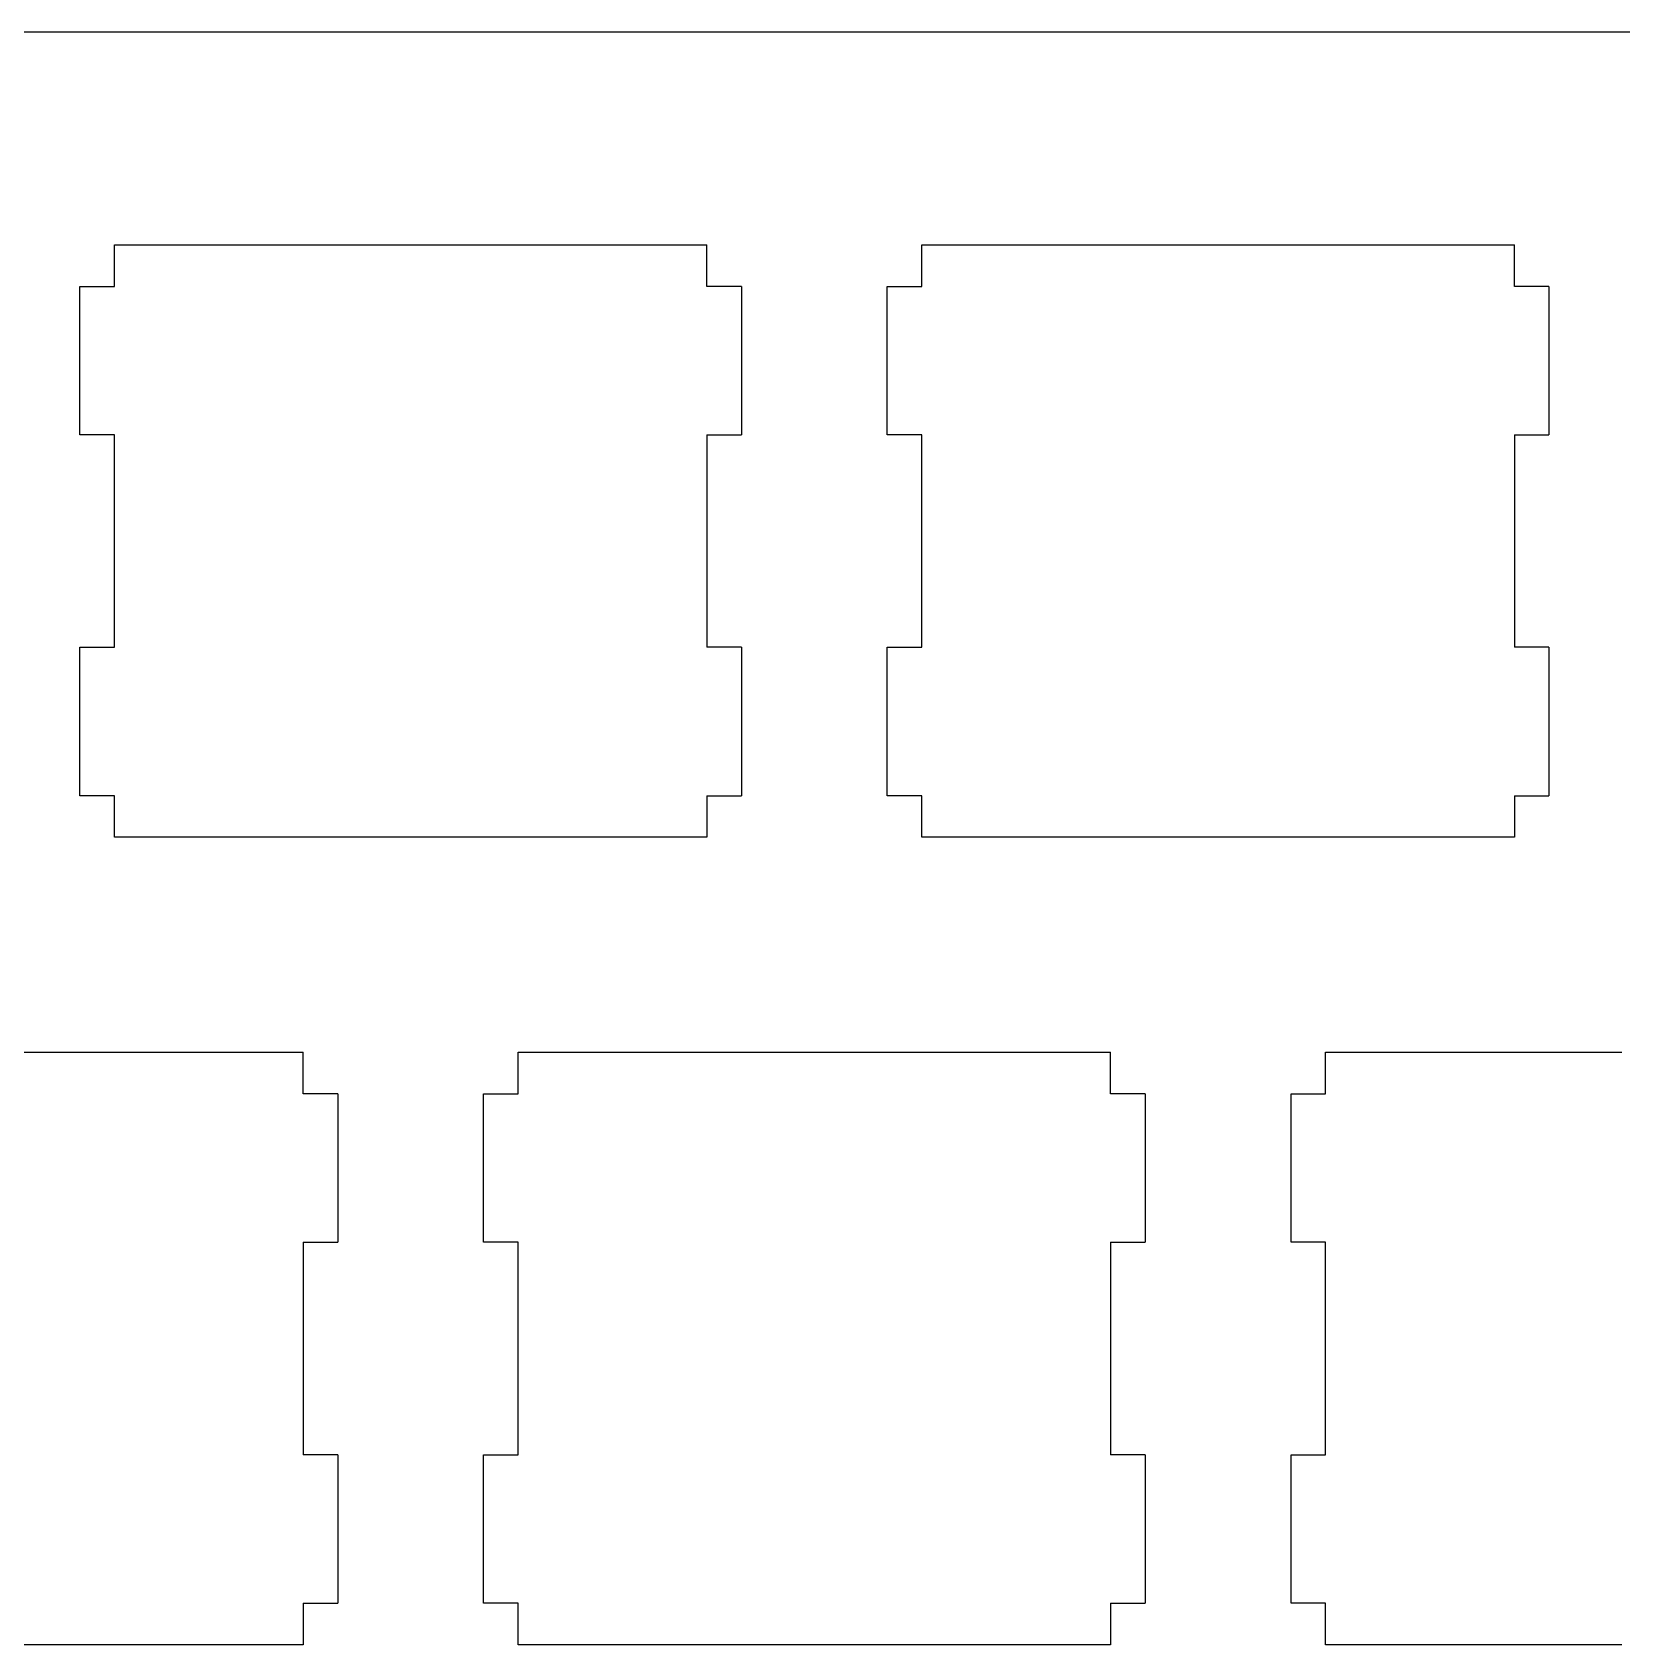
# Model space of a CAD drawing. Extents: x 16 to 306, y 20 to 120.
# Drawn here: x 114.09 to 151.5, y 81.77 to 119.72 of the extents above; entities that cross this region are included whole.
import ezdxf

# ---------------------------------------------------------------- set-up
doc = ezdxf.new("R2010")
doc.units = 0
doc.layers.add('LAYER_1', color=7, linetype='CONTINUOUS')

msp = doc.modelspace()

# ---------------------------------------------------------------- linework, layer by layer
at = {"layer": 'LAYER_1', "linetype": 'BYBLOCK'}
msp.add_line((301.966, 119.718), (41.523, 119.716), dxfattribs=at)
for points in [[(116.023, 114.718, 0), (116.094, 114.718, 0), (116.297, 114.718, 0), (116.622, 114.718, 0), (117.056, 114.718, 0), (117.587, 114.718, 0), (118.202, 114.718, 0), (118.89, 114.718, 0), (119.638, 114.718, 0), (120.435, 114.718, 0), (121.269, 114.718, 0), (122.126, 114.718, 0), (122.996, 114.718, 0), (123.865, 114.718, 0), (124.723, 114.718, 0), (125.556, 114.718, 0), (126.353, 114.718, 0), (127.101, 114.718, 0), (127.789, 114.718, 0), (128.405, 114.718, 0), (128.935, 114.718, 0), (129.369, 114.718, 0), (129.694, 114.718, 0), (129.898, 114.718, 0), (129.968, 114.718, 0)], [(116.023, 113.739, 0), (116.023, 113.744, 0), (116.023, 113.759, 0), (116.023, 113.781, 0), (116.023, 113.812, 0), (116.023, 113.849, 0), (116.023, 113.892, 0), (116.023, 113.94, 0), (116.023, 113.993, 0), (116.023, 114.049, 0), (116.023, 114.107, 0), (116.023, 114.168, 0), (116.023, 114.229, 0), (116.023, 114.29, 0), (116.023, 114.35, 0), (116.023, 114.408, 0), (116.023, 114.464, 0), (116.023, 114.517, 0), (116.023, 114.565, 0), (116.023, 114.608, 0), (116.023, 114.645, 0), (116.023, 114.676, 0), (116.023, 114.699, 0), (116.023, 114.713, 0), (116.023, 114.718, 0)], [(129.968, 113.739, 0), (129.968, 113.744, 0), (129.968, 113.759, 0), (129.968, 113.781, 0), (129.968, 113.812, 0), (129.968, 113.849, 0), (129.968, 113.892, 0), (129.968, 113.94, 0), (129.968, 113.993, 0), (129.968, 114.049, 0), (129.968, 114.107, 0), (129.968, 114.168, 0), (129.968, 114.229, 0), (129.968, 114.29, 0), (129.968, 114.35, 0), (129.968, 114.408, 0), (129.968, 114.464, 0), (129.968, 114.517, 0), (129.968, 114.565, 0), (129.968, 114.608, 0), (129.968, 114.645, 0), (129.968, 114.676, 0), (129.968, 114.699, 0), (129.968, 114.713, 0), (129.968, 114.718, 0)], [(135.023, 114.718, 0), (135.094, 114.718, 0), (135.297, 114.718, 0), (135.622, 114.718, 0), (136.056, 114.718, 0), (136.587, 114.718, 0), (137.202, 114.718, 0), (137.89, 114.718, 0), (138.638, 114.718, 0), (139.435, 114.718, 0), (140.269, 114.718, 0), (141.126, 114.718, 0), (141.996, 114.718, 0), (142.865, 114.718, 0), (143.723, 114.718, 0), (144.556, 114.718, 0), (145.353, 114.718, 0), (146.101, 114.718, 0), (146.789, 114.718, 0), (147.405, 114.718, 0), (147.935, 114.718, 0), (148.369, 114.718, 0), (148.694, 114.718, 0), (148.898, 114.718, 0), (148.968, 114.718, 0)], [(135.023, 113.739, 0), (135.023, 113.744, 0), (135.023, 113.759, 0), (135.023, 113.781, 0), (135.023, 113.812, 0), (135.023, 113.849, 0), (135.023, 113.892, 0), (135.023, 113.94, 0), (135.023, 113.993, 0), (135.023, 114.049, 0), (135.023, 114.107, 0), (135.023, 114.168, 0), (135.023, 114.229, 0), (135.023, 114.29, 0), (135.023, 114.35, 0), (135.023, 114.408, 0), (135.023, 114.464, 0), (135.023, 114.517, 0), (135.023, 114.565, 0), (135.023, 114.608, 0), (135.023, 114.645, 0), (135.023, 114.676, 0), (135.023, 114.699, 0), (135.023, 114.713, 0), (135.023, 114.718, 0)], [(148.968, 113.739, 0), (148.968, 113.744, 0), (148.968, 113.759, 0), (148.968, 113.781, 0), (148.968, 113.812, 0), (148.968, 113.849, 0), (148.968, 113.892, 0), (148.968, 113.94, 0), (148.968, 113.993, 0), (148.968, 114.049, 0), (148.968, 114.107, 0), (148.968, 114.168, 0), (148.968, 114.229, 0), (148.968, 114.29, 0), (148.968, 114.35, 0), (148.968, 114.408, 0), (148.968, 114.464, 0), (148.968, 114.517, 0), (148.968, 114.565, 0), (148.968, 114.608, 0), (148.968, 114.645, 0), (148.968, 114.676, 0), (148.968, 114.699, 0), (148.968, 114.713, 0), (148.968, 114.718, 0)], [(115.212, 110.245, 0), (115.212, 110.263, 0), (115.212, 110.314, 0), (115.212, 110.396, 0), (115.212, 110.504, 0), (115.212, 110.637, 0), (115.212, 110.791, 0), (115.212, 110.964, 0), (115.212, 111.151, 0), (115.212, 111.351, 0), (115.212, 111.56, 0), (115.212, 111.774, 0), (115.212, 111.992, 0), (115.212, 112.21, 0), (115.212, 112.425, 0), (115.212, 112.634, 0), (115.212, 112.833, 0), (115.212, 113.021, 0), (115.212, 113.193, 0), (115.212, 113.348, 0), (115.212, 113.48, 0), (115.212, 113.589, 0), (115.212, 113.671, 0), (115.212, 113.722, 0), (115.212, 113.739, 0)], [(115.212, 113.739, 0), (115.216, 113.739, 0), (115.228, 113.739, 0), (115.247, 113.739, 0), (115.272, 113.739, 0), (115.303, 113.739, 0), (115.338, 113.739, 0), (115.378, 113.739, 0), (115.422, 113.739, 0), (115.468, 113.739, 0), (115.517, 113.739, 0), (115.567, 113.739, 0), (115.617, 113.739, 0), (115.668, 113.739, 0), (115.718, 113.739, 0), (115.766, 113.739, 0), (115.813, 113.739, 0), (115.856, 113.739, 0), (115.896, 113.739, 0), (115.932, 113.739, 0), (115.963, 113.739, 0), (115.988, 113.739, 0), (116.007, 113.739, 0), (116.019, 113.739, 0), (116.023, 113.739, 0)], [(130.78, 113.739, 0), (130.775, 113.739, 0), (130.764, 113.739, 0), (130.745, 113.739, 0), (130.719, 113.739, 0), (130.689, 113.739, 0), (130.653, 113.739, 0), (130.613, 113.739, 0), (130.569, 113.739, 0), (130.523, 113.739, 0), (130.474, 113.739, 0), (130.424, 113.739, 0), (130.374, 113.739, 0), (130.323, 113.739, 0), (130.273, 113.739, 0), (130.225, 113.739, 0), (130.179, 113.739, 0), (130.135, 113.739, 0), (130.095, 113.739, 0), (130.059, 113.739, 0), (130.028, 113.739, 0), (130.003, 113.739, 0), (129.984, 113.739, 0), (129.972, 113.739, 0), (129.968, 113.739, 0)], [(130.78, 113.739, 0), (130.78, 113.722, 0), (130.78, 113.671, 0), (130.78, 113.589, 0), (130.78, 113.48, 0), (130.78, 113.348, 0), (130.78, 113.193, 0), (130.78, 113.021, 0), (130.78, 112.833, 0), (130.78, 112.634, 0), (130.78, 112.425, 0), (130.78, 112.21, 0), (130.78, 111.992, 0), (130.78, 111.774, 0), (130.78, 111.56, 0), (130.78, 111.351, 0), (130.78, 111.151, 0), (130.78, 110.964, 0), (130.78, 110.791, 0), (130.78, 110.637, 0), (130.78, 110.504, 0), (130.78, 110.396, 0), (130.78, 110.314, 0), (130.78, 110.263, 0), (130.78, 110.245, 0)], [(134.212, 110.245, 0), (134.212, 110.263, 0), (134.212, 110.314, 0), (134.212, 110.396, 0), (134.212, 110.504, 0), (134.212, 110.637, 0), (134.212, 110.791, 0), (134.212, 110.964, 0), (134.212, 111.151, 0), (134.212, 111.351, 0), (134.212, 111.56, 0), (134.212, 111.774, 0), (134.212, 111.992, 0), (134.212, 112.21, 0), (134.212, 112.425, 0), (134.212, 112.634, 0), (134.212, 112.833, 0), (134.212, 113.021, 0), (134.212, 113.193, 0), (134.212, 113.348, 0), (134.212, 113.48, 0), (134.212, 113.589, 0), (134.212, 113.671, 0), (134.212, 113.722, 0), (134.212, 113.739, 0)], [(134.212, 113.739, 0), (134.216, 113.739, 0), (134.228, 113.739, 0), (134.247, 113.739, 0), (134.272, 113.739, 0), (134.303, 113.739, 0), (134.338, 113.739, 0), (134.378, 113.739, 0), (134.422, 113.739, 0), (134.468, 113.739, 0), (134.517, 113.739, 0), (134.567, 113.739, 0), (134.617, 113.739, 0), (134.668, 113.739, 0), (134.718, 113.739, 0), (134.766, 113.739, 0), (134.813, 113.739, 0), (134.856, 113.739, 0), (134.896, 113.739, 0), (134.932, 113.739, 0), (134.963, 113.739, 0), (134.988, 113.739, 0), (135.007, 113.739, 0), (135.019, 113.739, 0), (135.023, 113.739, 0)], [(149.78, 113.739, 0), (149.775, 113.739, 0), (149.764, 113.739, 0), (149.745, 113.739, 0), (149.719, 113.739, 0), (149.689, 113.739, 0), (149.653, 113.739, 0), (149.613, 113.739, 0), (149.569, 113.739, 0), (149.523, 113.739, 0), (149.474, 113.739, 0), (149.424, 113.739, 0), (149.374, 113.739, 0), (149.323, 113.739, 0), (149.273, 113.739, 0), (149.225, 113.739, 0), (149.179, 113.739, 0), (149.135, 113.739, 0), (149.095, 113.739, 0), (149.059, 113.739, 0), (149.028, 113.739, 0), (149.003, 113.739, 0), (148.984, 113.739, 0), (148.972, 113.739, 0), (148.968, 113.739, 0)], [(149.78, 113.739, 0), (149.78, 113.722, 0), (149.78, 113.671, 0), (149.78, 113.589, 0), (149.78, 113.48, 0), (149.78, 113.348, 0), (149.78, 113.193, 0), (149.78, 113.021, 0), (149.78, 112.833, 0), (149.78, 112.634, 0), (149.78, 112.425, 0), (149.78, 112.21, 0), (149.78, 111.992, 0), (149.78, 111.774, 0), (149.78, 111.56, 0), (149.78, 111.351, 0), (149.78, 111.151, 0), (149.78, 110.964, 0), (149.78, 110.791, 0), (149.78, 110.637, 0), (149.78, 110.504, 0), (149.78, 110.396, 0), (149.78, 110.314, 0), (149.78, 110.263, 0), (149.78, 110.245, 0)], [(116.023, 110.245, 0), (116.019, 110.245, 0), (116.007, 110.245, 0), (115.988, 110.245, 0), (115.963, 110.245, 0), (115.932, 110.245, 0), (115.896, 110.245, 0), (115.856, 110.245, 0), (115.813, 110.245, 0), (115.766, 110.245, 0), (115.718, 110.245, 0), (115.668, 110.245, 0), (115.617, 110.245, 0), (115.567, 110.245, 0), (115.517, 110.245, 0), (115.468, 110.245, 0), (115.422, 110.245, 0), (115.378, 110.245, 0), (115.338, 110.245, 0), (115.303, 110.245, 0), (115.272, 110.245, 0), (115.247, 110.245, 0), (115.228, 110.245, 0), (115.216, 110.245, 0), (115.212, 110.245, 0)], [(116.023, 105.245, 0), (116.023, 105.271, 0), (116.023, 105.344, 0), (116.023, 105.46, 0), (116.023, 105.616, 0), (116.023, 105.806, 0), (116.023, 106.027, 0), (116.023, 106.273, 0), (116.023, 106.542, 0), (116.023, 106.827, 0), (116.023, 107.126, 0), (116.023, 107.434, 0), (116.023, 107.745, 0), (116.023, 108.057, 0), (116.023, 108.365, 0), (116.023, 108.663, 0), (116.023, 108.949, 0), (116.023, 109.217, 0), (116.023, 109.464, 0), (116.023, 109.685, 0), (116.023, 109.875, 0), (116.023, 110.031, 0), (116.023, 110.147, 0), (116.023, 110.22, 0), (116.023, 110.245, 0)], [(129.968, 110.245, 0), (129.968, 110.22, 0), (129.968, 110.147, 0), (129.968, 110.031, 0), (129.968, 109.875, 0), (129.968, 109.685, 0), (129.968, 109.464, 0), (129.968, 109.217, 0), (129.968, 108.949, 0), (129.968, 108.663, 0), (129.968, 108.365, 0), (129.968, 108.057, 0), (129.968, 107.745, 0), (129.968, 107.434, 0), (129.968, 107.126, 0), (129.968, 106.827, 0), (129.968, 106.542, 0), (129.968, 106.273, 0), (129.968, 106.027, 0), (129.968, 105.806, 0), (129.968, 105.616, 0), (129.968, 105.46, 0), (129.968, 105.344, 0), (129.968, 105.271, 0), (129.968, 105.245, 0)], [(129.968, 110.245, 0), (129.972, 110.245, 0), (129.984, 110.245, 0), (130.003, 110.245, 0), (130.028, 110.245, 0), (130.059, 110.245, 0), (130.095, 110.245, 0), (130.135, 110.245, 0), (130.179, 110.245, 0), (130.225, 110.245, 0), (130.273, 110.245, 0), (130.323, 110.245, 0), (130.374, 110.245, 0), (130.424, 110.245, 0), (130.474, 110.245, 0), (130.523, 110.245, 0), (130.569, 110.245, 0), (130.613, 110.245, 0), (130.653, 110.245, 0), (130.689, 110.245, 0), (130.719, 110.245, 0), (130.745, 110.245, 0), (130.764, 110.245, 0), (130.775, 110.245, 0), (130.78, 110.245, 0)], [(135.023, 110.245, 0), (135.019, 110.245, 0), (135.007, 110.245, 0), (134.988, 110.245, 0), (134.963, 110.245, 0), (134.932, 110.245, 0), (134.896, 110.245, 0), (134.856, 110.245, 0), (134.813, 110.245, 0), (134.766, 110.245, 0), (134.718, 110.245, 0), (134.668, 110.245, 0), (134.617, 110.245, 0), (134.567, 110.245, 0), (134.517, 110.245, 0), (134.468, 110.245, 0), (134.422, 110.245, 0), (134.378, 110.245, 0), (134.338, 110.245, 0), (134.303, 110.245, 0), (134.272, 110.245, 0), (134.247, 110.245, 0), (134.228, 110.245, 0), (134.216, 110.245, 0), (134.212, 110.245, 0)], [(135.023, 105.245, 0), (135.023, 105.271, 0), (135.023, 105.344, 0), (135.023, 105.46, 0), (135.023, 105.616, 0), (135.023, 105.806, 0), (135.023, 106.027, 0), (135.023, 106.273, 0), (135.023, 106.542, 0), (135.023, 106.827, 0), (135.023, 107.126, 0), (135.023, 107.434, 0), (135.023, 107.745, 0), (135.023, 108.057, 0), (135.023, 108.365, 0), (135.023, 108.663, 0), (135.023, 108.949, 0), (135.023, 109.217, 0), (135.023, 109.464, 0), (135.023, 109.685, 0), (135.023, 109.875, 0), (135.023, 110.031, 0), (135.023, 110.147, 0), (135.023, 110.22, 0), (135.023, 110.245, 0)], [(148.968, 110.245, 0), (148.968, 110.22, 0), (148.968, 110.147, 0), (148.968, 110.031, 0), (148.968, 109.875, 0), (148.968, 109.685, 0), (148.968, 109.464, 0), (148.968, 109.217, 0), (148.968, 108.949, 0), (148.968, 108.663, 0), (148.968, 108.365, 0), (148.968, 108.057, 0), (148.968, 107.745, 0), (148.968, 107.434, 0), (148.968, 107.126, 0), (148.968, 106.827, 0), (148.968, 106.542, 0), (148.968, 106.273, 0), (148.968, 106.027, 0), (148.968, 105.806, 0), (148.968, 105.616, 0), (148.968, 105.46, 0), (148.968, 105.344, 0), (148.968, 105.271, 0), (148.968, 105.245, 0)], [(148.968, 110.245, 0), (148.972, 110.245, 0), (148.984, 110.245, 0), (149.003, 110.245, 0), (149.028, 110.245, 0), (149.059, 110.245, 0), (149.095, 110.245, 0), (149.135, 110.245, 0), (149.179, 110.245, 0), (149.225, 110.245, 0), (149.273, 110.245, 0), (149.323, 110.245, 0), (149.374, 110.245, 0), (149.424, 110.245, 0), (149.474, 110.245, 0), (149.523, 110.245, 0), (149.569, 110.245, 0), (149.613, 110.245, 0), (149.653, 110.245, 0), (149.689, 110.245, 0), (149.719, 110.245, 0), (149.745, 110.245, 0), (149.764, 110.245, 0), (149.775, 110.245, 0), (149.78, 110.245, 0)], [(115.212, 101.751, 0), (115.212, 101.769, 0), (115.212, 101.82, 0), (115.212, 101.902, 0), (115.212, 102.01, 0), (115.212, 102.143, 0), (115.212, 102.297, 0), (115.212, 102.47, 0), (115.212, 102.657, 0), (115.212, 102.857, 0), (115.212, 103.066, 0), (115.212, 103.281, 0), (115.212, 103.498, 0), (115.212, 103.716, 0), (115.212, 103.931, 0), (115.212, 104.14, 0), (115.212, 104.34, 0), (115.212, 104.527, 0), (115.212, 104.699, 0), (115.212, 104.854, 0), (115.212, 104.987, 0), (115.212, 105.095, 0), (115.212, 105.177, 0), (115.212, 105.228, 0), (115.212, 105.245, 0)], [(115.212, 105.245, 0), (115.216, 105.245, 0), (115.228, 105.245, 0), (115.247, 105.245, 0), (115.272, 105.245, 0), (115.303, 105.245, 0), (115.338, 105.245, 0), (115.378, 105.245, 0), (115.422, 105.245, 0), (115.468, 105.245, 0), (115.517, 105.245, 0), (115.567, 105.245, 0), (115.617, 105.245, 0), (115.668, 105.245, 0), (115.718, 105.245, 0), (115.766, 105.245, 0), (115.813, 105.245, 0), (115.856, 105.245, 0), (115.896, 105.245, 0), (115.932, 105.245, 0), (115.963, 105.245, 0), (115.988, 105.245, 0), (116.007, 105.245, 0), (116.019, 105.245, 0), (116.023, 105.245, 0)], [(130.78, 105.245, 0), (130.775, 105.245, 0), (130.764, 105.245, 0), (130.745, 105.245, 0), (130.719, 105.245, 0), (130.689, 105.245, 0), (130.653, 105.245, 0), (130.613, 105.245, 0), (130.569, 105.245, 0), (130.523, 105.245, 0), (130.474, 105.245, 0), (130.424, 105.245, 0), (130.374, 105.245, 0), (130.323, 105.245, 0), (130.273, 105.245, 0), (130.225, 105.245, 0), (130.179, 105.245, 0), (130.135, 105.245, 0), (130.095, 105.245, 0), (130.059, 105.245, 0), (130.028, 105.245, 0), (130.003, 105.245, 0), (129.984, 105.245, 0), (129.972, 105.245, 0), (129.968, 105.245, 0)], [(130.78, 105.245, 0), (130.78, 105.228, 0), (130.78, 105.177, 0), (130.78, 105.095, 0), (130.78, 104.987, 0), (130.78, 104.854, 0), (130.78, 104.699, 0), (130.78, 104.527, 0), (130.78, 104.34, 0), (130.78, 104.14, 0), (130.78, 103.931, 0), (130.78, 103.716, 0), (130.78, 103.498, 0), (130.78, 103.281, 0), (130.78, 103.066, 0), (130.78, 102.857, 0), (130.78, 102.657, 0), (130.78, 102.47, 0), (130.78, 102.297, 0), (130.78, 102.143, 0), (130.78, 102.01, 0), (130.78, 101.902, 0), (130.78, 101.82, 0), (130.78, 101.769, 0), (130.78, 101.751, 0)], [(134.212, 101.751, 0), (134.212, 101.769, 0), (134.212, 101.82, 0), (134.212, 101.902, 0), (134.212, 102.01, 0), (134.212, 102.143, 0), (134.212, 102.297, 0), (134.212, 102.47, 0), (134.212, 102.657, 0), (134.212, 102.857, 0), (134.212, 103.066, 0), (134.212, 103.281, 0), (134.212, 103.498, 0), (134.212, 103.716, 0), (134.212, 103.931, 0), (134.212, 104.14, 0), (134.212, 104.34, 0), (134.212, 104.527, 0), (134.212, 104.699, 0), (134.212, 104.854, 0), (134.212, 104.987, 0), (134.212, 105.095, 0), (134.212, 105.177, 0), (134.212, 105.228, 0), (134.212, 105.245, 0)], [(134.212, 105.245, 0), (134.216, 105.245, 0), (134.228, 105.245, 0), (134.247, 105.245, 0), (134.272, 105.245, 0), (134.303, 105.245, 0), (134.338, 105.245, 0), (134.378, 105.245, 0), (134.422, 105.245, 0), (134.468, 105.245, 0), (134.517, 105.245, 0), (134.567, 105.245, 0), (134.617, 105.245, 0), (134.668, 105.245, 0), (134.718, 105.245, 0), (134.766, 105.245, 0), (134.813, 105.245, 0), (134.856, 105.245, 0), (134.896, 105.245, 0), (134.932, 105.245, 0), (134.963, 105.245, 0), (134.988, 105.245, 0), (135.007, 105.245, 0), (135.019, 105.245, 0), (135.023, 105.245, 0)], [(149.78, 105.245, 0), (149.775, 105.245, 0), (149.764, 105.245, 0), (149.745, 105.245, 0), (149.719, 105.245, 0), (149.689, 105.245, 0), (149.653, 105.245, 0), (149.613, 105.245, 0), (149.569, 105.245, 0), (149.523, 105.245, 0), (149.474, 105.245, 0), (149.424, 105.245, 0), (149.374, 105.245, 0), (149.323, 105.245, 0), (149.273, 105.245, 0), (149.225, 105.245, 0), (149.179, 105.245, 0), (149.135, 105.245, 0), (149.095, 105.245, 0), (149.059, 105.245, 0), (149.028, 105.245, 0), (149.003, 105.245, 0), (148.984, 105.245, 0), (148.972, 105.245, 0), (148.968, 105.245, 0)], [(149.78, 105.245, 0), (149.78, 105.228, 0), (149.78, 105.177, 0), (149.78, 105.095, 0), (149.78, 104.987, 0), (149.78, 104.854, 0), (149.78, 104.699, 0), (149.78, 104.527, 0), (149.78, 104.34, 0), (149.78, 104.14, 0), (149.78, 103.931, 0), (149.78, 103.716, 0), (149.78, 103.498, 0), (149.78, 103.281, 0), (149.78, 103.066, 0), (149.78, 102.857, 0), (149.78, 102.657, 0), (149.78, 102.47, 0), (149.78, 102.297, 0), (149.78, 102.143, 0), (149.78, 102.01, 0), (149.78, 101.902, 0), (149.78, 101.82, 0), (149.78, 101.769, 0), (149.78, 101.751, 0)], [(116.023, 101.751, 0), (116.019, 101.751, 0), (116.007, 101.751, 0), (115.988, 101.751, 0), (115.963, 101.751, 0), (115.932, 101.751, 0), (115.896, 101.751, 0), (115.856, 101.751, 0), (115.813, 101.751, 0), (115.766, 101.751, 0), (115.718, 101.751, 0), (115.668, 101.751, 0), (115.617, 101.751, 0), (115.567, 101.751, 0), (115.517, 101.751, 0), (115.468, 101.751, 0), (115.422, 101.751, 0), (115.378, 101.751, 0), (115.338, 101.751, 0), (115.303, 101.751, 0), (115.272, 101.751, 0), (115.247, 101.751, 0), (115.228, 101.751, 0), (115.216, 101.751, 0), (115.212, 101.751, 0)], [(116.023, 100.773, 0), (116.023, 100.778, 0), (116.023, 100.792, 0), (116.023, 100.815, 0), (116.023, 100.845, 0), (116.023, 100.883, 0), (116.023, 100.926, 0), (116.023, 100.974, 0), (116.023, 101.027, 0), (116.023, 101.082, 0), (116.023, 101.141, 0), (116.023, 101.201, 0), (116.023, 101.262, 0), (116.023, 101.323, 0), (116.023, 101.383, 0), (116.023, 101.442, 0), (116.023, 101.498, 0), (116.023, 101.55, 0), (116.023, 101.599, 0), (116.023, 101.642, 0), (116.023, 101.679, 0), (116.023, 101.709, 0), (116.023, 101.732, 0), (116.023, 101.747, 0), (116.023, 101.751, 0)], [(129.968, 101.751, 0), (129.972, 101.751, 0), (129.984, 101.751, 0), (130.003, 101.751, 0), (130.028, 101.751, 0), (130.059, 101.751, 0), (130.095, 101.751, 0), (130.135, 101.751, 0), (130.179, 101.751, 0), (130.225, 101.751, 0), (130.273, 101.751, 0), (130.323, 101.751, 0), (130.374, 101.751, 0), (130.424, 101.751, 0), (130.474, 101.751, 0), (130.523, 101.751, 0), (130.569, 101.751, 0), (130.613, 101.751, 0), (130.653, 101.751, 0), (130.689, 101.751, 0), (130.719, 101.751, 0), (130.745, 101.751, 0), (130.764, 101.751, 0), (130.775, 101.751, 0), (130.78, 101.751, 0)], [(129.968, 101.751, 0), (129.968, 101.747, 0), (129.968, 101.732, 0), (129.968, 101.709, 0), (129.968, 101.679, 0), (129.968, 101.642, 0), (129.968, 101.599, 0), (129.968, 101.55, 0), (129.968, 101.498, 0), (129.968, 101.442, 0), (129.968, 101.383, 0), (129.968, 101.323, 0), (129.968, 101.262, 0), (129.968, 101.201, 0), (129.968, 101.141, 0), (129.968, 101.082, 0), (129.968, 101.027, 0), (129.968, 100.974, 0), (129.968, 100.926, 0), (129.968, 100.883, 0), (129.968, 100.845, 0), (129.968, 100.815, 0), (129.968, 100.792, 0), (129.968, 100.778, 0), (129.968, 100.773, 0)], [(135.023, 101.751, 0), (135.019, 101.751, 0), (135.007, 101.751, 0), (134.988, 101.751, 0), (134.963, 101.751, 0), (134.932, 101.751, 0), (134.896, 101.751, 0), (134.856, 101.751, 0), (134.813, 101.751, 0), (134.766, 101.751, 0), (134.718, 101.751, 0), (134.668, 101.751, 0), (134.617, 101.751, 0), (134.567, 101.751, 0), (134.517, 101.751, 0), (134.468, 101.751, 0), (134.422, 101.751, 0), (134.378, 101.751, 0), (134.338, 101.751, 0), (134.303, 101.751, 0), (134.272, 101.751, 0), (134.247, 101.751, 0), (134.228, 101.751, 0), (134.216, 101.751, 0), (134.212, 101.751, 0)], [(135.023, 100.773, 0), (135.023, 100.778, 0), (135.023, 100.792, 0), (135.023, 100.815, 0), (135.023, 100.845, 0), (135.023, 100.883, 0), (135.023, 100.926, 0), (135.023, 100.974, 0), (135.023, 101.027, 0), (135.023, 101.082, 0), (135.023, 101.141, 0), (135.023, 101.201, 0), (135.023, 101.262, 0), (135.023, 101.323, 0), (135.023, 101.383, 0), (135.023, 101.442, 0), (135.023, 101.498, 0), (135.023, 101.55, 0), (135.023, 101.599, 0), (135.023, 101.642, 0), (135.023, 101.679, 0), (135.023, 101.709, 0), (135.023, 101.732, 0), (135.023, 101.747, 0), (135.023, 101.751, 0)], [(148.968, 101.751, 0), (148.972, 101.751, 0), (148.984, 101.751, 0), (149.003, 101.751, 0), (149.028, 101.751, 0), (149.059, 101.751, 0), (149.095, 101.751, 0), (149.135, 101.751, 0), (149.179, 101.751, 0), (149.225, 101.751, 0), (149.273, 101.751, 0), (149.323, 101.751, 0), (149.374, 101.751, 0), (149.424, 101.751, 0), (149.474, 101.751, 0), (149.523, 101.751, 0), (149.569, 101.751, 0), (149.613, 101.751, 0), (149.653, 101.751, 0), (149.689, 101.751, 0), (149.719, 101.751, 0), (149.745, 101.751, 0), (149.764, 101.751, 0), (149.775, 101.751, 0), (149.78, 101.751, 0)], [(148.968, 101.751, 0), (148.968, 101.747, 0), (148.968, 101.732, 0), (148.968, 101.709, 0), (148.968, 101.679, 0), (148.968, 101.642, 0), (148.968, 101.599, 0), (148.968, 101.55, 0), (148.968, 101.498, 0), (148.968, 101.442, 0), (148.968, 101.383, 0), (148.968, 101.323, 0), (148.968, 101.262, 0), (148.968, 101.201, 0), (148.968, 101.141, 0), (148.968, 101.082, 0), (148.968, 101.027, 0), (148.968, 100.974, 0), (148.968, 100.926, 0), (148.968, 100.883, 0), (148.968, 100.845, 0), (148.968, 100.815, 0), (148.968, 100.792, 0), (148.968, 100.778, 0), (148.968, 100.773, 0)], [(129.968, 100.773, 0), (129.898, 100.773, 0), (129.694, 100.773, 0), (129.369, 100.773, 0), (128.935, 100.773, 0), (128.405, 100.773, 0), (127.789, 100.773, 0), (127.101, 100.773, 0), (126.353, 100.773, 0), (125.556, 100.773, 0), (124.723, 100.773, 0), (123.865, 100.773, 0), (122.996, 100.773, 0), (122.126, 100.773, 0), (121.269, 100.773, 0), (120.435, 100.773, 0), (119.638, 100.773, 0), (118.89, 100.773, 0), (118.202, 100.773, 0), (117.587, 100.773, 0), (117.056, 100.773, 0), (116.622, 100.773, 0), (116.297, 100.773, 0), (116.094, 100.773, 0), (116.023, 100.773, 0)], [(148.968, 100.773, 0), (148.898, 100.773, 0), (148.694, 100.773, 0), (148.369, 100.773, 0), (147.935, 100.773, 0), (147.405, 100.773, 0), (146.789, 100.773, 0), (146.101, 100.773, 0), (145.353, 100.773, 0), (144.556, 100.773, 0), (143.723, 100.773, 0), (142.865, 100.773, 0), (141.996, 100.773, 0), (141.126, 100.773, 0), (140.269, 100.773, 0), (139.435, 100.773, 0), (138.638, 100.773, 0), (137.89, 100.773, 0), (137.202, 100.773, 0), (136.587, 100.773, 0), (136.056, 100.773, 0), (135.622, 100.773, 0), (135.297, 100.773, 0), (135.094, 100.773, 0), (135.023, 100.773, 0)], [(113.496, 95.718, 0), (114.365, 95.718, 0), (115.223, 95.718, 0), (116.056, 95.718, 0), (116.853, 95.718, 0), (117.601, 95.718, 0), (118.289, 95.718, 0), (118.905, 95.718, 0), (119.435, 95.718, 0), (119.869, 95.718, 0), (120.194, 95.718, 0), (120.398, 95.718, 0), (120.468, 95.718, 0)], [(120.468, 94.739, 0), (120.468, 94.744, 0), (120.468, 94.759, 0), (120.468, 94.781, 0), (120.468, 94.812, 0), (120.468, 94.849, 0), (120.468, 94.892, 0), (120.468, 94.94, 0), (120.468, 94.993, 0), (120.468, 95.049, 0), (120.468, 95.107, 0), (120.468, 95.168, 0), (120.468, 95.229, 0), (120.468, 95.29, 0), (120.468, 95.35, 0), (120.468, 95.408, 0), (120.468, 95.464, 0), (120.468, 95.517, 0), (120.468, 95.565, 0), (120.468, 95.608, 0), (120.468, 95.645, 0), (120.468, 95.676, 0), (120.468, 95.699, 0), (120.468, 95.713, 0), (120.468, 95.718, 0)], [(125.523, 95.718, 0), (125.594, 95.718, 0), (125.797, 95.718, 0), (126.122, 95.718, 0), (126.556, 95.718, 0), (127.087, 95.718, 0), (127.702, 95.718, 0), (128.39, 95.718, 0), (129.138, 95.718, 0), (129.935, 95.718, 0), (130.769, 95.718, 0), (131.626, 95.718, 0), (132.496, 95.718, 0), (133.365, 95.718, 0), (134.223, 95.718, 0), (135.056, 95.718, 0), (135.853, 95.718, 0), (136.601, 95.718, 0), (137.289, 95.718, 0), (137.905, 95.718, 0), (138.435, 95.718, 0), (138.869, 95.718, 0), (139.194, 95.718, 0), (139.398, 95.718, 0), (139.468, 95.718, 0)], [(125.523, 94.739, 0), (125.523, 94.744, 0), (125.523, 94.759, 0), (125.523, 94.781, 0), (125.523, 94.812, 0), (125.523, 94.849, 0), (125.523, 94.892, 0), (125.523, 94.94, 0), (125.523, 94.993, 0), (125.523, 95.049, 0), (125.523, 95.107, 0), (125.523, 95.168, 0), (125.523, 95.229, 0), (125.523, 95.29, 0), (125.523, 95.35, 0), (125.523, 95.408, 0), (125.523, 95.464, 0), (125.523, 95.517, 0), (125.523, 95.565, 0), (125.523, 95.608, 0), (125.523, 95.645, 0), (125.523, 95.676, 0), (125.523, 95.699, 0), (125.523, 95.713, 0), (125.523, 95.718, 0)], [(139.468, 94.739, 0), (139.468, 94.744, 0), (139.468, 94.759, 0), (139.468, 94.781, 0), (139.468, 94.812, 0), (139.468, 94.849, 0), (139.468, 94.892, 0), (139.468, 94.94, 0), (139.468, 94.993, 0), (139.468, 95.049, 0), (139.468, 95.107, 0), (139.468, 95.168, 0), (139.468, 95.229, 0), (139.468, 95.29, 0), (139.468, 95.35, 0), (139.468, 95.408, 0), (139.468, 95.464, 0), (139.468, 95.517, 0), (139.468, 95.565, 0), (139.468, 95.608, 0), (139.468, 95.645, 0), (139.468, 95.676, 0), (139.468, 95.699, 0), (139.468, 95.713, 0), (139.468, 95.718, 0)], [(144.523, 95.718, 0), (144.594, 95.718, 0), (144.797, 95.718, 0), (145.122, 95.718, 0), (145.556, 95.718, 0), (146.087, 95.718, 0), (146.702, 95.718, 0), (147.39, 95.718, 0), (148.138, 95.718, 0), (148.935, 95.718, 0), (149.769, 95.718, 0), (150.626, 95.718, 0), (151.496, 95.718, 0)], [(144.523, 94.739, 0), (144.523, 94.744, 0), (144.523, 94.759, 0), (144.523, 94.781, 0), (144.523, 94.812, 0), (144.523, 94.849, 0), (144.523, 94.892, 0), (144.523, 94.94, 0), (144.523, 94.993, 0), (144.523, 95.049, 0), (144.523, 95.107, 0), (144.523, 95.168, 0), (144.523, 95.229, 0), (144.523, 95.29, 0), (144.523, 95.35, 0), (144.523, 95.408, 0), (144.523, 95.464, 0), (144.523, 95.517, 0), (144.523, 95.565, 0), (144.523, 95.608, 0), (144.523, 95.645, 0), (144.523, 95.676, 0), (144.523, 95.699, 0), (144.523, 95.713, 0), (144.523, 95.718, 0)], [(121.28, 94.739, 0), (121.275, 94.739, 0), (121.264, 94.739, 0), (121.245, 94.739, 0), (121.219, 94.739, 0), (121.189, 94.739, 0), (121.153, 94.739, 0), (121.113, 94.739, 0), (121.069, 94.739, 0), (121.023, 94.739, 0), (120.974, 94.739, 0), (120.924, 94.739, 0), (120.874, 94.739, 0), (120.823, 94.739, 0), (120.773, 94.739, 0), (120.725, 94.739, 0), (120.679, 94.739, 0), (120.635, 94.739, 0), (120.595, 94.739, 0), (120.559, 94.739, 0), (120.528, 94.739, 0), (120.503, 94.739, 0), (120.484, 94.739, 0), (120.472, 94.739, 0), (120.468, 94.739, 0)], [(121.28, 94.739, 0), (121.28, 94.722, 0), (121.28, 94.671, 0), (121.28, 94.589, 0), (121.28, 94.48, 0), (121.28, 94.348, 0), (121.28, 94.193, 0), (121.28, 94.021, 0), (121.28, 93.833, 0), (121.28, 93.634, 0), (121.28, 93.425, 0), (121.28, 93.21, 0), (121.28, 92.992, 0), (121.28, 92.774, 0), (121.28, 92.56, 0), (121.28, 92.351, 0), (121.28, 92.151, 0), (121.28, 91.964, 0), (121.28, 91.791, 0), (121.28, 91.637, 0), (121.28, 91.504, 0), (121.28, 91.396, 0), (121.28, 91.314, 0), (121.28, 91.263, 0), (121.28, 91.245, 0)], [(124.712, 91.245, 0), (124.712, 91.263, 0), (124.712, 91.314, 0), (124.712, 91.396, 0), (124.712, 91.504, 0), (124.712, 91.637, 0), (124.712, 91.791, 0), (124.712, 91.964, 0), (124.712, 92.151, 0), (124.712, 92.351, 0), (124.712, 92.56, 0), (124.712, 92.774, 0), (124.712, 92.992, 0), (124.712, 93.21, 0), (124.712, 93.425, 0), (124.712, 93.634, 0), (124.712, 93.833, 0), (124.712, 94.021, 0), (124.712, 94.193, 0), (124.712, 94.348, 0), (124.712, 94.48, 0), (124.712, 94.589, 0), (124.712, 94.671, 0), (124.712, 94.722, 0), (124.712, 94.739, 0)], [(124.712, 94.739, 0), (124.716, 94.739, 0), (124.728, 94.739, 0), (124.747, 94.739, 0), (124.772, 94.739, 0), (124.803, 94.739, 0), (124.838, 94.739, 0), (124.878, 94.739, 0), (124.922, 94.739, 0), (124.968, 94.739, 0), (125.017, 94.739, 0), (125.067, 94.739, 0), (125.117, 94.739, 0), (125.168, 94.739, 0), (125.218, 94.739, 0), (125.266, 94.739, 0), (125.313, 94.739, 0), (125.356, 94.739, 0), (125.396, 94.739, 0), (125.432, 94.739, 0), (125.463, 94.739, 0), (125.488, 94.739, 0), (125.507, 94.739, 0), (125.519, 94.739, 0), (125.523, 94.739, 0)], [(140.28, 94.739, 0), (140.275, 94.739, 0), (140.264, 94.739, 0), (140.245, 94.739, 0), (140.219, 94.739, 0), (140.189, 94.739, 0), (140.153, 94.739, 0), (140.113, 94.739, 0), (140.069, 94.739, 0), (140.023, 94.739, 0), (139.974, 94.739, 0), (139.924, 94.739, 0), (139.874, 94.739, 0), (139.823, 94.739, 0), (139.773, 94.739, 0), (139.725, 94.739, 0), (139.679, 94.739, 0), (139.635, 94.739, 0), (139.595, 94.739, 0), (139.559, 94.739, 0), (139.528, 94.739, 0), (139.503, 94.739, 0), (139.484, 94.739, 0), (139.472, 94.739, 0), (139.468, 94.739, 0)], [(140.28, 94.739, 0), (140.28, 94.722, 0), (140.28, 94.671, 0), (140.28, 94.589, 0), (140.28, 94.48, 0), (140.28, 94.348, 0), (140.28, 94.193, 0), (140.28, 94.021, 0), (140.28, 93.833, 0), (140.28, 93.634, 0), (140.28, 93.425, 0), (140.28, 93.21, 0), (140.28, 92.992, 0), (140.28, 92.774, 0), (140.28, 92.56, 0), (140.28, 92.351, 0), (140.28, 92.151, 0), (140.28, 91.964, 0), (140.28, 91.791, 0), (140.28, 91.637, 0), (140.28, 91.504, 0), (140.28, 91.396, 0), (140.28, 91.314, 0), (140.28, 91.263, 0), (140.28, 91.245, 0)], [(143.712, 91.245, 0), (143.712, 91.263, 0), (143.712, 91.314, 0), (143.712, 91.396, 0), (143.712, 91.504, 0), (143.712, 91.637, 0), (143.712, 91.791, 0), (143.712, 91.964, 0), (143.712, 92.151, 0), (143.712, 92.351, 0), (143.712, 92.56, 0), (143.712, 92.774, 0), (143.712, 92.992, 0), (143.712, 93.21, 0), (143.712, 93.425, 0), (143.712, 93.634, 0), (143.712, 93.833, 0), (143.712, 94.021, 0), (143.712, 94.193, 0), (143.712, 94.348, 0), (143.712, 94.48, 0), (143.712, 94.589, 0), (143.712, 94.671, 0), (143.712, 94.722, 0), (143.712, 94.739, 0)], [(143.712, 94.739, 0), (143.716, 94.739, 0), (143.728, 94.739, 0), (143.747, 94.739, 0), (143.772, 94.739, 0), (143.803, 94.739, 0), (143.838, 94.739, 0), (143.878, 94.739, 0), (143.922, 94.739, 0), (143.968, 94.739, 0), (144.017, 94.739, 0), (144.067, 94.739, 0), (144.117, 94.739, 0), (144.168, 94.739, 0), (144.218, 94.739, 0), (144.266, 94.739, 0), (144.313, 94.739, 0), (144.356, 94.739, 0), (144.396, 94.739, 0), (144.432, 94.739, 0), (144.463, 94.739, 0), (144.488, 94.739, 0), (144.507, 94.739, 0), (144.519, 94.739, 0), (144.523, 94.739, 0)], [(120.468, 91.245, 0), (120.468, 91.22, 0), (120.468, 91.147, 0), (120.468, 91.031, 0), (120.468, 90.875, 0), (120.468, 90.685, 0), (120.468, 90.464, 0), (120.468, 90.217, 0), (120.468, 89.949, 0), (120.468, 89.663, 0), (120.468, 89.365, 0), (120.468, 89.057, 0), (120.468, 88.745, 0), (120.468, 88.434, 0), (120.468, 88.126, 0), (120.468, 87.827, 0), (120.468, 87.542, 0), (120.468, 87.273, 0), (120.468, 87.027, 0), (120.468, 86.806, 0), (120.468, 86.616, 0), (120.468, 86.46, 0), (120.468, 86.344, 0), (120.468, 86.271, 0), (120.468, 86.245, 0)], [(120.468, 91.245, 0), (120.472, 91.245, 0), (120.484, 91.245, 0), (120.503, 91.245, 0), (120.528, 91.245, 0), (120.559, 91.245, 0), (120.595, 91.245, 0), (120.635, 91.245, 0), (120.679, 91.245, 0), (120.725, 91.245, 0), (120.773, 91.245, 0), (120.823, 91.245, 0), (120.874, 91.245, 0), (120.924, 91.245, 0), (120.974, 91.245, 0), (121.023, 91.245, 0), (121.069, 91.245, 0), (121.113, 91.245, 0), (121.153, 91.245, 0), (121.189, 91.245, 0), (121.219, 91.245, 0), (121.245, 91.245, 0), (121.264, 91.245, 0), (121.275, 91.245, 0), (121.28, 91.245, 0)], [(125.523, 91.245, 0), (125.519, 91.245, 0), (125.507, 91.245, 0), (125.488, 91.245, 0), (125.463, 91.245, 0), (125.432, 91.245, 0), (125.396, 91.245, 0), (125.356, 91.245, 0), (125.313, 91.245, 0), (125.266, 91.245, 0), (125.218, 91.245, 0), (125.168, 91.245, 0), (125.117, 91.245, 0), (125.067, 91.245, 0), (125.017, 91.245, 0), (124.968, 91.245, 0), (124.922, 91.245, 0), (124.878, 91.245, 0), (124.838, 91.245, 0), (124.803, 91.245, 0), (124.772, 91.245, 0), (124.747, 91.245, 0), (124.728, 91.245, 0), (124.716, 91.245, 0), (124.712, 91.245, 0)], [(125.523, 86.245, 0), (125.523, 86.271, 0), (125.523, 86.344, 0), (125.523, 86.46, 0), (125.523, 86.616, 0), (125.523, 86.806, 0), (125.523, 87.027, 0), (125.523, 87.273, 0), (125.523, 87.542, 0), (125.523, 87.827, 0), (125.523, 88.126, 0), (125.523, 88.434, 0), (125.523, 88.745, 0), (125.523, 89.057, 0), (125.523, 89.365, 0), (125.523, 89.663, 0), (125.523, 89.949, 0), (125.523, 90.217, 0), (125.523, 90.464, 0), (125.523, 90.685, 0), (125.523, 90.875, 0), (125.523, 91.031, 0), (125.523, 91.147, 0), (125.523, 91.22, 0), (125.523, 91.245, 0)], [(139.468, 91.245, 0), (139.468, 91.22, 0), (139.468, 91.147, 0), (139.468, 91.031, 0), (139.468, 90.875, 0), (139.468, 90.685, 0), (139.468, 90.464, 0), (139.468, 90.217, 0), (139.468, 89.949, 0), (139.468, 89.663, 0), (139.468, 89.365, 0), (139.468, 89.057, 0), (139.468, 88.745, 0), (139.468, 88.434, 0), (139.468, 88.126, 0), (139.468, 87.827, 0), (139.468, 87.542, 0), (139.468, 87.273, 0), (139.468, 87.027, 0), (139.468, 86.806, 0), (139.468, 86.616, 0), (139.468, 86.46, 0), (139.468, 86.344, 0), (139.468, 86.271, 0), (139.468, 86.245, 0)], [(139.468, 91.245, 0), (139.472, 91.245, 0), (139.484, 91.245, 0), (139.503, 91.245, 0), (139.528, 91.245, 0), (139.559, 91.245, 0), (139.595, 91.245, 0), (139.635, 91.245, 0), (139.679, 91.245, 0), (139.725, 91.245, 0), (139.773, 91.245, 0), (139.823, 91.245, 0), (139.874, 91.245, 0), (139.924, 91.245, 0), (139.974, 91.245, 0), (140.023, 91.245, 0), (140.069, 91.245, 0), (140.113, 91.245, 0), (140.153, 91.245, 0), (140.189, 91.245, 0), (140.219, 91.245, 0), (140.245, 91.245, 0), (140.264, 91.245, 0), (140.275, 91.245, 0), (140.28, 91.245, 0)], [(144.523, 91.245, 0), (144.519, 91.245, 0), (144.507, 91.245, 0), (144.488, 91.245, 0), (144.463, 91.245, 0), (144.432, 91.245, 0), (144.396, 91.245, 0), (144.356, 91.245, 0), (144.313, 91.245, 0), (144.266, 91.245, 0), (144.218, 91.245, 0), (144.168, 91.245, 0), (144.117, 91.245, 0), (144.067, 91.245, 0), (144.017, 91.245, 0), (143.968, 91.245, 0), (143.922, 91.245, 0), (143.878, 91.245, 0), (143.838, 91.245, 0), (143.803, 91.245, 0), (143.772, 91.245, 0), (143.747, 91.245, 0), (143.728, 91.245, 0), (143.716, 91.245, 0), (143.712, 91.245, 0)], [(144.523, 86.245, 0), (144.523, 86.271, 0), (144.523, 86.344, 0), (144.523, 86.46, 0), (144.523, 86.616, 0), (144.523, 86.806, 0), (144.523, 87.027, 0), (144.523, 87.273, 0), (144.523, 87.542, 0), (144.523, 87.827, 0), (144.523, 88.126, 0), (144.523, 88.434, 0), (144.523, 88.745, 0), (144.523, 89.057, 0), (144.523, 89.365, 0), (144.523, 89.663, 0), (144.523, 89.949, 0), (144.523, 90.217, 0), (144.523, 90.464, 0), (144.523, 90.685, 0), (144.523, 90.875, 0), (144.523, 91.031, 0), (144.523, 91.147, 0), (144.523, 91.22, 0), (144.523, 91.245, 0)], [(121.28, 86.245, 0), (121.275, 86.245, 0), (121.264, 86.245, 0), (121.245, 86.245, 0), (121.219, 86.245, 0), (121.189, 86.245, 0), (121.153, 86.245, 0), (121.113, 86.245, 0), (121.069, 86.245, 0), (121.023, 86.245, 0), (120.974, 86.245, 0), (120.924, 86.245, 0), (120.874, 86.245, 0), (120.823, 86.245, 0), (120.773, 86.245, 0), (120.725, 86.245, 0), (120.679, 86.245, 0), (120.635, 86.245, 0), (120.595, 86.245, 0), (120.559, 86.245, 0), (120.528, 86.245, 0), (120.503, 86.245, 0), (120.484, 86.245, 0), (120.472, 86.245, 0), (120.468, 86.245, 0)], [(121.28, 86.245, 0), (121.28, 86.228, 0), (121.28, 86.177, 0), (121.28, 86.095, 0), (121.28, 85.987, 0), (121.28, 85.854, 0), (121.28, 85.699, 0), (121.28, 85.527, 0), (121.28, 85.34, 0), (121.28, 85.14, 0), (121.28, 84.931, 0), (121.28, 84.716, 0), (121.28, 84.498, 0), (121.28, 84.281, 0), (121.28, 84.066, 0), (121.28, 83.857, 0), (121.28, 83.657, 0), (121.28, 83.47, 0), (121.28, 83.297, 0), (121.28, 83.143, 0), (121.28, 83.01, 0), (121.28, 82.902, 0), (121.28, 82.82, 0), (121.28, 82.769, 0), (121.28, 82.751, 0)], [(124.712, 82.751, 0), (124.712, 82.769, 0), (124.712, 82.82, 0), (124.712, 82.902, 0), (124.712, 83.01, 0), (124.712, 83.143, 0), (124.712, 83.297, 0), (124.712, 83.47, 0), (124.712, 83.657, 0), (124.712, 83.857, 0), (124.712, 84.066, 0), (124.712, 84.281, 0), (124.712, 84.498, 0), (124.712, 84.716, 0), (124.712, 84.931, 0), (124.712, 85.14, 0), (124.712, 85.34, 0), (124.712, 85.527, 0), (124.712, 85.699, 0), (124.712, 85.854, 0), (124.712, 85.987, 0), (124.712, 86.095, 0), (124.712, 86.177, 0), (124.712, 86.228, 0), (124.712, 86.245, 0)], [(124.712, 86.245, 0), (124.716, 86.245, 0), (124.728, 86.245, 0), (124.747, 86.245, 0), (124.772, 86.245, 0), (124.803, 86.245, 0), (124.838, 86.245, 0), (124.878, 86.245, 0), (124.922, 86.245, 0), (124.968, 86.245, 0), (125.017, 86.245, 0), (125.067, 86.245, 0), (125.117, 86.245, 0), (125.168, 86.245, 0), (125.218, 86.245, 0), (125.266, 86.245, 0), (125.313, 86.245, 0), (125.356, 86.245, 0), (125.396, 86.245, 0), (125.432, 86.245, 0), (125.463, 86.245, 0), (125.488, 86.245, 0), (125.507, 86.245, 0), (125.519, 86.245, 0), (125.523, 86.245, 0)], [(140.28, 86.245, 0), (140.275, 86.245, 0), (140.264, 86.245, 0), (140.245, 86.245, 0), (140.219, 86.245, 0), (140.189, 86.245, 0), (140.153, 86.245, 0), (140.113, 86.245, 0), (140.069, 86.245, 0), (140.023, 86.245, 0), (139.974, 86.245, 0), (139.924, 86.245, 0), (139.874, 86.245, 0), (139.823, 86.245, 0), (139.773, 86.245, 0), (139.725, 86.245, 0), (139.679, 86.245, 0), (139.635, 86.245, 0), (139.595, 86.245, 0), (139.559, 86.245, 0), (139.528, 86.245, 0), (139.503, 86.245, 0), (139.484, 86.245, 0), (139.472, 86.245, 0), (139.468, 86.245, 0)], [(140.28, 86.245, 0), (140.28, 86.228, 0), (140.28, 86.177, 0), (140.28, 86.095, 0), (140.28, 85.987, 0), (140.28, 85.854, 0), (140.28, 85.699, 0), (140.28, 85.527, 0), (140.28, 85.34, 0), (140.28, 85.14, 0), (140.28, 84.931, 0), (140.28, 84.716, 0), (140.28, 84.498, 0), (140.28, 84.281, 0), (140.28, 84.066, 0), (140.28, 83.857, 0), (140.28, 83.657, 0), (140.28, 83.47, 0), (140.28, 83.297, 0), (140.28, 83.143, 0), (140.28, 83.01, 0), (140.28, 82.902, 0), (140.28, 82.82, 0), (140.28, 82.769, 0), (140.28, 82.751, 0)], [(143.712, 82.751, 0), (143.712, 82.769, 0), (143.712, 82.82, 0), (143.712, 82.902, 0), (143.712, 83.01, 0), (143.712, 83.143, 0), (143.712, 83.297, 0), (143.712, 83.47, 0), (143.712, 83.657, 0), (143.712, 83.857, 0), (143.712, 84.066, 0), (143.712, 84.281, 0), (143.712, 84.498, 0), (143.712, 84.716, 0), (143.712, 84.931, 0), (143.712, 85.14, 0), (143.712, 85.34, 0), (143.712, 85.527, 0), (143.712, 85.699, 0), (143.712, 85.854, 0), (143.712, 85.987, 0), (143.712, 86.095, 0), (143.712, 86.177, 0), (143.712, 86.228, 0), (143.712, 86.245, 0)], [(143.712, 86.245, 0), (143.716, 86.245, 0), (143.728, 86.245, 0), (143.747, 86.245, 0), (143.772, 86.245, 0), (143.803, 86.245, 0), (143.838, 86.245, 0), (143.878, 86.245, 0), (143.922, 86.245, 0), (143.968, 86.245, 0), (144.017, 86.245, 0), (144.067, 86.245, 0), (144.117, 86.245, 0), (144.168, 86.245, 0), (144.218, 86.245, 0), (144.266, 86.245, 0), (144.313, 86.245, 0), (144.356, 86.245, 0), (144.396, 86.245, 0), (144.432, 86.245, 0), (144.463, 86.245, 0), (144.488, 86.245, 0), (144.507, 86.245, 0), (144.519, 86.245, 0), (144.523, 86.245, 0)], [(120.468, 82.751, 0), (120.472, 82.751, 0), (120.484, 82.751, 0), (120.503, 82.751, 0), (120.528, 82.751, 0), (120.559, 82.751, 0), (120.595, 82.751, 0), (120.635, 82.751, 0), (120.679, 82.751, 0), (120.725, 82.751, 0), (120.773, 82.751, 0), (120.823, 82.751, 0), (120.874, 82.751, 0), (120.924, 82.751, 0), (120.974, 82.751, 0), (121.023, 82.751, 0), (121.069, 82.751, 0), (121.113, 82.751, 0), (121.153, 82.751, 0), (121.189, 82.751, 0), (121.219, 82.751, 0), (121.245, 82.751, 0), (121.264, 82.751, 0), (121.275, 82.751, 0), (121.28, 82.751, 0)], [(120.468, 82.751, 0), (120.468, 82.747, 0), (120.468, 82.732, 0), (120.468, 82.709, 0), (120.468, 82.679, 0), (120.468, 82.642, 0), (120.468, 82.599, 0), (120.468, 82.55, 0), (120.468, 82.498, 0), (120.468, 82.442, 0), (120.468, 82.383, 0), (120.468, 82.323, 0), (120.468, 82.262, 0), (120.468, 82.201, 0), (120.468, 82.141, 0), (120.468, 82.082, 0), (120.468, 82.027, 0), (120.468, 81.974, 0), (120.468, 81.926, 0), (120.468, 81.883, 0), (120.468, 81.845, 0), (120.468, 81.815, 0), (120.468, 81.792, 0), (120.468, 81.778, 0), (120.468, 81.773, 0)], [(125.523, 82.751, 0), (125.519, 82.751, 0), (125.507, 82.751, 0), (125.488, 82.751, 0), (125.463, 82.751, 0), (125.432, 82.751, 0), (125.396, 82.751, 0), (125.356, 82.751, 0), (125.313, 82.751, 0), (125.266, 82.751, 0), (125.218, 82.751, 0), (125.168, 82.751, 0), (125.117, 82.751, 0), (125.067, 82.751, 0), (125.017, 82.751, 0), (124.968, 82.751, 0), (124.922, 82.751, 0), (124.878, 82.751, 0), (124.838, 82.751, 0), (124.803, 82.751, 0), (124.772, 82.751, 0), (124.747, 82.751, 0), (124.728, 82.751, 0), (124.716, 82.751, 0), (124.712, 82.751, 0)], [(125.523, 81.773, 0), (125.523, 81.778, 0), (125.523, 81.792, 0), (125.523, 81.815, 0), (125.523, 81.845, 0), (125.523, 81.883, 0), (125.523, 81.926, 0), (125.523, 81.974, 0), (125.523, 82.027, 0), (125.523, 82.082, 0), (125.523, 82.141, 0), (125.523, 82.201, 0), (125.523, 82.262, 0), (125.523, 82.323, 0), (125.523, 82.383, 0), (125.523, 82.442, 0), (125.523, 82.498, 0), (125.523, 82.55, 0), (125.523, 82.599, 0), (125.523, 82.642, 0), (125.523, 82.679, 0), (125.523, 82.709, 0), (125.523, 82.732, 0), (125.523, 82.747, 0), (125.523, 82.751, 0)], [(139.468, 82.751, 0), (139.472, 82.751, 0), (139.484, 82.751, 0), (139.503, 82.751, 0), (139.528, 82.751, 0), (139.559, 82.751, 0), (139.595, 82.751, 0), (139.635, 82.751, 0), (139.679, 82.751, 0), (139.725, 82.751, 0), (139.773, 82.751, 0), (139.823, 82.751, 0), (139.874, 82.751, 0), (139.924, 82.751, 0), (139.974, 82.751, 0), (140.023, 82.751, 0), (140.069, 82.751, 0), (140.113, 82.751, 0), (140.153, 82.751, 0), (140.189, 82.751, 0), (140.219, 82.751, 0), (140.245, 82.751, 0), (140.264, 82.751, 0), (140.275, 82.751, 0), (140.28, 82.751, 0)], [(139.468, 82.751, 0), (139.468, 82.747, 0), (139.468, 82.732, 0), (139.468, 82.709, 0), (139.468, 82.679, 0), (139.468, 82.642, 0), (139.468, 82.599, 0), (139.468, 82.55, 0), (139.468, 82.498, 0), (139.468, 82.442, 0), (139.468, 82.383, 0), (139.468, 82.323, 0), (139.468, 82.262, 0), (139.468, 82.201, 0), (139.468, 82.141, 0), (139.468, 82.082, 0), (139.468, 82.027, 0), (139.468, 81.974, 0), (139.468, 81.926, 0), (139.468, 81.883, 0), (139.468, 81.845, 0), (139.468, 81.815, 0), (139.468, 81.792, 0), (139.468, 81.778, 0), (139.468, 81.773, 0)], [(144.523, 82.751, 0), (144.519, 82.751, 0), (144.507, 82.751, 0), (144.488, 82.751, 0), (144.463, 82.751, 0), (144.432, 82.751, 0), (144.396, 82.751, 0), (144.356, 82.751, 0), (144.313, 82.751, 0), (144.266, 82.751, 0), (144.218, 82.751, 0), (144.168, 82.751, 0), (144.117, 82.751, 0), (144.067, 82.751, 0), (144.017, 82.751, 0), (143.968, 82.751, 0), (143.922, 82.751, 0), (143.878, 82.751, 0), (143.838, 82.751, 0), (143.803, 82.751, 0), (143.772, 82.751, 0), (143.747, 82.751, 0), (143.728, 82.751, 0), (143.716, 82.751, 0), (143.712, 82.751, 0)], [(144.523, 81.773, 0), (144.523, 81.778, 0), (144.523, 81.792, 0), (144.523, 81.815, 0), (144.523, 81.845, 0), (144.523, 81.883, 0), (144.523, 81.926, 0), (144.523, 81.974, 0), (144.523, 82.027, 0), (144.523, 82.082, 0), (144.523, 82.141, 0), (144.523, 82.201, 0), (144.523, 82.262, 0), (144.523, 82.323, 0), (144.523, 82.383, 0), (144.523, 82.442, 0), (144.523, 82.498, 0), (144.523, 82.55, 0), (144.523, 82.599, 0), (144.523, 82.642, 0), (144.523, 82.679, 0), (144.523, 82.709, 0), (144.523, 82.732, 0), (144.523, 82.747, 0), (144.523, 82.751, 0)], [(120.468, 81.773, 0), (120.398, 81.773, 0), (120.194, 81.773, 0), (119.869, 81.773, 0), (119.435, 81.773, 0), (118.905, 81.773, 0), (118.289, 81.773, 0), (117.601, 81.773, 0), (116.853, 81.773, 0), (116.056, 81.773, 0), (115.223, 81.773, 0), (114.365, 81.773, 0), (113.496, 81.773, 0)], [(139.468, 81.773, 0), (139.398, 81.773, 0), (139.194, 81.773, 0), (138.869, 81.773, 0), (138.435, 81.773, 0), (137.905, 81.773, 0), (137.289, 81.773, 0), (136.601, 81.773, 0), (135.853, 81.773, 0), (135.056, 81.773, 0), (134.223, 81.773, 0), (133.365, 81.773, 0), (132.496, 81.773, 0), (131.626, 81.773, 0), (130.769, 81.773, 0), (129.935, 81.773, 0), (129.138, 81.773, 0), (128.39, 81.773, 0), (127.702, 81.773, 0), (127.087, 81.773, 0), (126.556, 81.773, 0), (126.122, 81.773, 0), (125.797, 81.773, 0), (125.594, 81.773, 0), (125.523, 81.773, 0)], [(151.496, 81.773, 0), (150.626, 81.773, 0), (149.769, 81.773, 0), (148.935, 81.773, 0), (148.138, 81.773, 0), (147.39, 81.773, 0), (146.702, 81.773, 0), (146.087, 81.773, 0), (145.556, 81.773, 0), (145.122, 81.773, 0), (144.797, 81.773, 0), (144.594, 81.773, 0), (144.523, 81.773, 0)]]:
    msp.add_polyline3d(points, dxfattribs=at)

doc.saveas('drawing.dxf')
